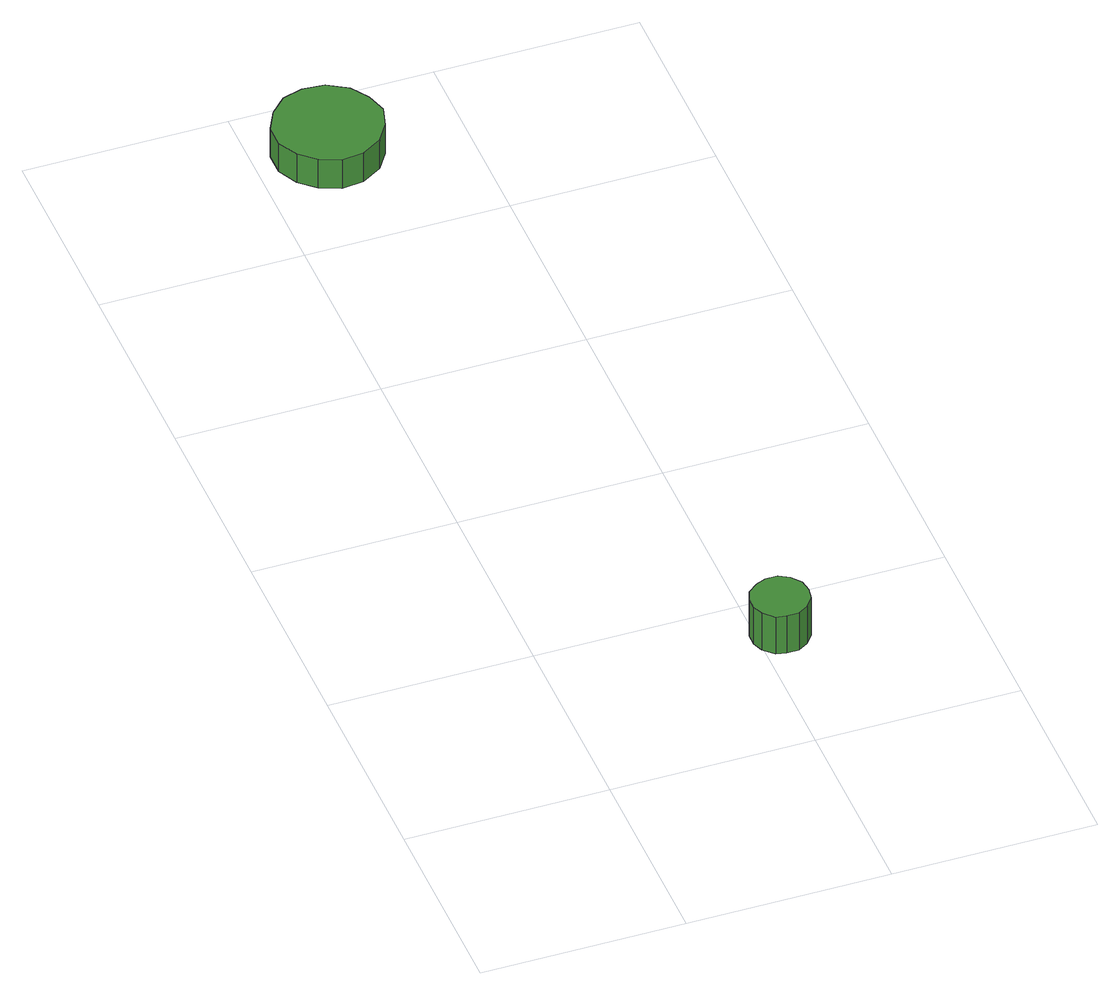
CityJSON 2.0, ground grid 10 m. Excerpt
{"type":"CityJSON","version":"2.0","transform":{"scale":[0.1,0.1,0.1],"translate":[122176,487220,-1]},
"CityObjects":{
"tree1":{"type":"SolitaryVegetationObject","attributes":{"function":"something"}},
"tree2":{"type":"SolitaryVegetationObject","attributes":{"function":"something"},"geometry":[{"type":"MultiSurface","lod":"1","boundaries":[[[0,1,2,3,4,5,6,7,8,9,10,11,12,13,14]],[[15,16,17,18,19,20,21,22,23,24,25,26,27,28,29]],[[0,29,28,1]],[[1,28,27,2]],[[2,27,26,3]],[[3,26,25,4]],[[4,25,24,5]],[[5,24,23,6]],[[6,23,22,7]],[[7,22,21,8]],[[8,21,20,9]],[[9,20,19,10]],[[10,19,18,11]],[[11,18,17,12]],[[12,17,16,13]],[[13,16,15,14]],[[14,15,29,0]]]}]},
"tree3":{"type":"SolitaryVegetationObject","attributes":{"function":"something"},"geometry":[{"type":"MultiSurface","lod":"1","boundaries":[[[30,31,32,33,34,35,36,37,38,39,40,41,42,43,44]],[[45,46,47,48,49,50,51,52,53,54,55,56,57,58,59]],[[30,59,58,31]],[[31,58,57,32]],[[32,57,56,33]],[[33,56,55,34]],[[34,55,54,35]],[[35,54,53,36]],[[36,53,52,37]],[[37,52,51,38]],[[38,51,50,39]],[[39,50,49,40]],[[40,49,48,41]],[[41,48,47,42]],[[42,47,46,43]],[[43,46,45,44]],[[44,45,59,30]]]}]}
},
"vertices":[
[125,76,29],[124,82,29],[120,87,29],[115,90,29],[109,90,29],[104,88,29],[99,84,29],[97,79,29],[97,73,29],[99,68,29],[104,63,29],[109,62,29],[115,62,29],[120,65,29],[124,70,29],[124,70,7],[120,65,7],[115,62,7],[109,62,7],[104,63,7],[99,68,7],[97,73,7],[97,79,7],[99,84,7],[104,88,7],[109,90,7],[115,90,7],[120,87,7],[124,82,7],[125,76,7],
[62,464,25],[59,474,25],[53,483,25],[43,489,25],[32,490,25],[22,487,25],[14,479,25],[9,469,25],[9,458,25],[14,448,25],[22,441,25],[32,437,25],[43,438,25],[53,444,25],[59,453,25],[59,453,8],[53,444,8],[43,438,8],[32,437,8],[22,441,8],[14,448,8],[9,458,8],[9,469,8],[14,479,8],[22,487,8],[32,490,8],[43,489,8],[53,483,8],[59,474,8],[62,464,8]
]}
